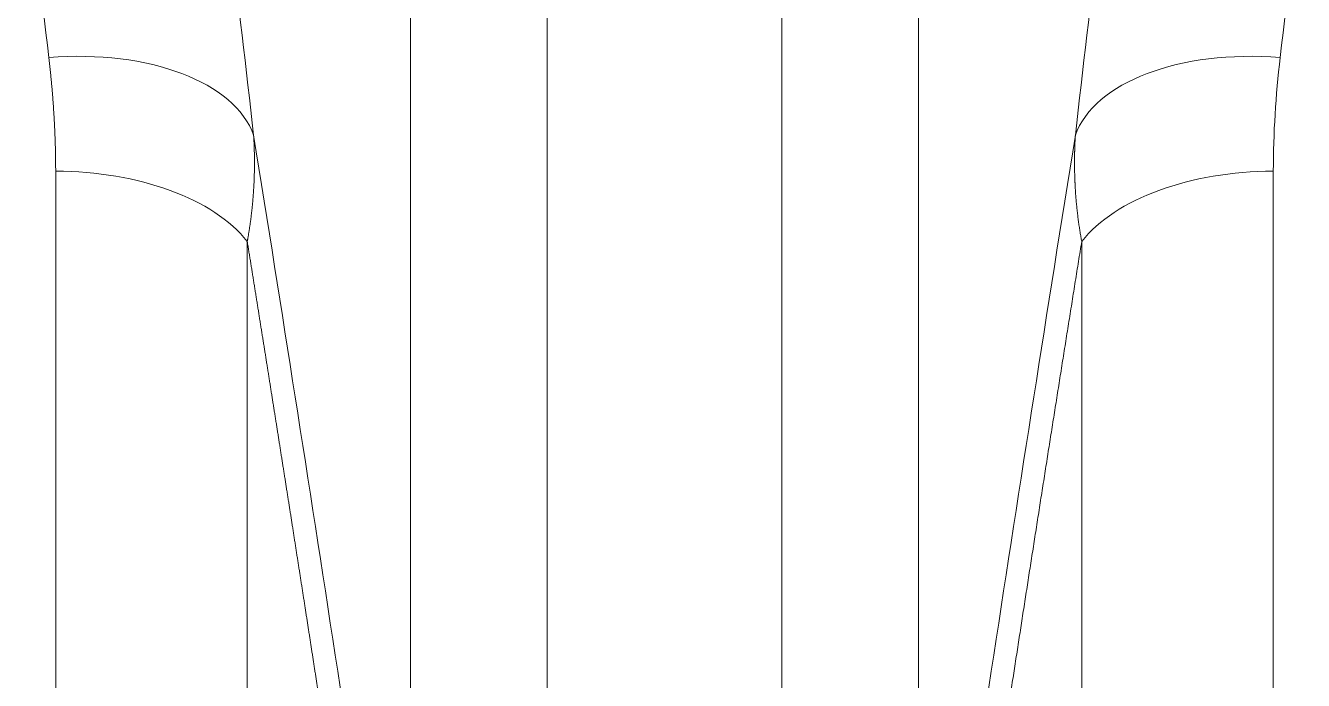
# Model space of a CAD drawing. Header units: millimetres. Extents: x 4664 to 8864, y -38 to 2932.
# Drawn here: x 8189.59 to 8197.56, y 2170.73 to 2174.81 of the extents above; entities that cross this region are included whole.
import ezdxf

# ---------------------------------------------------------------- set-up
doc = ezdxf.new("R2010")
doc.units = ezdxf.units.MM

msp = doc.modelspace()

# ---------------------------------------------------------------- linework, layer by layer
at = {"lineweight": 5}
for p, q in [((8192.8466, 2181.4217), (8192.8466, 2167.9263)), ((8194.3113, 2167.9263), (8194.3113, 2181.4217)), ((8191.9952, 2167.7442), (8191.9952, 2179.8117)), ((8195.1627, 2179.8117), (8195.1627, 2167.7442)), ((8189.7826, 2157.2276), (8189.7826, 2173.9042)), ((8197.3753, 2173.9042), (8197.3753, 2157.2276)), ((8190.9772, 2157.6393), (8190.9772, 2173.4668)), ((8196.1807, 2173.4668), (8196.1807, 2157.6393))]:
    msp.add_line(p, q, dxfattribs=at)
at = {"lineweight": 5, "extrusion": (0, 0, -1)}
for centre, major_axis, ratio, start_param, end_param in [((8175.7772, 2214.1806), (-13.6641, 71.6548), 0.105061, 2.155243, 2.175698), ((8211.3807, 2214.1806), (13.6641, 71.6548), 0.105061, 4.107487, 4.127942), ((8177.0542, 2214.417), (-13.6589, 72.9615), 0.10331, 2.154549, 2.175004), ((8210.1037, 2214.4171), (13.6589, 72.9615), 0.10331, 4.108181, 4.128636), ((8189.74, 2173.8917), (1.2975, 0.1484), 0.549598, 4.77516, 6.157737), ((8197.4179, 2173.8917), (1.2975, -0.1484), 0.549598, 3.267041, 4.649618), ((8182.6014, 2191.9455), (-10.432, 52.5413), 0.095617, 1.935685, 2.068372), ((8204.5565, 2191.9455), (10.432, 52.5413), 0.095617, 4.214814, 4.3475), ((8189.7826, 2173.1703), (1.3059, 0), 0.561976, 4.712389, 5.867354), ((8197.3753, 2173.1703), (1.3059, 0), 0.561976, 3.557424, 4.712389)]:
    msp.add_ellipse(centre, major_axis=major_axis, ratio=ratio, start_param=start_param, end_param=end_param, dxfattribs=at)
at = {"lineweight": 5}
for points, knots in [([(8189.74, 2174.6127), (8189.7405, 2174.6085), (8189.7415, 2174.6001), (8189.7429, 2174.5875), (8189.7443, 2174.575), (8189.7457, 2174.5624), (8189.7471, 2174.5499), (8189.7484, 2174.5373), (8189.7497, 2174.5248), (8189.751, 2174.5123), (8189.7522, 2174.4998), (8189.7534, 2174.4873), (8189.7546, 2174.4749), (8189.7558, 2174.4624), (8189.757, 2174.45), (8189.7581, 2174.4376), (8189.7592, 2174.4252), (8189.7603, 2174.4128), (8189.7613, 2174.4004), (8189.7624, 2174.388), (8189.7634, 2174.3757), (8189.7643, 2174.3633), (8189.7653, 2174.351), (8189.7662, 2174.3387), (8189.7671, 2174.3264), (8189.768, 2174.3141), (8189.7688, 2174.3018), (8189.7696, 2174.2895), (8189.7704, 2174.2773), (8189.7712, 2174.2651), (8189.772, 2174.2528), (8189.7727, 2174.2406), (8189.7734, 2174.2284), (8189.774, 2174.2162), (8189.7747, 2174.2041), (8189.7753, 2174.1919), (8189.7759, 2174.1798), (8189.7765, 2174.1677), (8189.777, 2174.1555), (8189.7775, 2174.1434), (8189.778, 2174.1314), (8189.7785, 2174.1193), (8189.7789, 2174.1072), (8189.7794, 2174.0952), (8189.7798, 2174.0831), (8189.7801, 2174.0711), (8189.7805, 2174.0591), (8189.7808, 2174.0471), (8189.7811, 2174.0351), (8189.7813, 2174.0232), (8189.7816, 2174.0112), (8189.7818, 2173.9993), (8189.782, 2173.9873), (8189.7821, 2173.9754), (8189.7823, 2173.9635), (8189.7824, 2173.9516), (8189.7825, 2173.9398), (8189.7825, 2173.9279), (8189.7826, 2173.9161), (8189.7826, 2173.9082), (8189.7826, 2173.9042)], [0, 0, 0, 0, 0.017766, 0.035513, 0.05324, 0.070949, 0.088638, 0.106308, 0.123959, 0.141592, 0.159205, 0.176799, 0.194374, 0.211931, 0.229469, 0.246988, 0.264488, 0.28197, 0.299433, 0.316878, 0.334304, 0.351711, 0.369101, 0.386471, 0.403824, 0.421158, 0.438474, 0.455772, 0.473052, 0.490314, 0.507557, 0.524783, 0.541991, 0.55918, 0.576353, 0.593507, 0.610643, 0.627762, 0.644863, 0.661947, 0.679013, 0.696061, 0.713092, 0.730106, 0.747102, 0.764081, 0.781043, 0.797988, 0.814915, 0.831825, 0.848719, 0.865595, 0.882454, 0.899297, 0.916123, 0.932931, 0.949724, 0.966499, 0.983258, 1, 1, 1, 1]), ([(8190.9772, 2173.4668), (8190.9777, 2173.4693), (8190.9786, 2173.4743), (8190.98, 2173.4818), (8190.9814, 2173.4893), (8190.9827, 2173.4969), (8190.984, 2173.5045), (8190.9853, 2173.5122), (8190.9866, 2173.5199), (8190.9879, 2173.5277), (8190.9891, 2173.5355), (8190.9904, 2173.5433), (8190.9916, 2173.5512), (8190.9928, 2173.5591), (8190.9939, 2173.567), (8190.9951, 2173.575), (8190.9962, 2173.583), (8190.9974, 2173.5911), (8190.9985, 2173.5992), (8190.9995, 2173.6073), (8191.0006, 2173.6155), (8191.0016, 2173.6237), (8191.0026, 2173.632), (8191.0036, 2173.6403), (8191.0046, 2173.6486), (8191.0055, 2173.657), (8191.0065, 2173.6654), (8191.0074, 2173.6739), (8191.0082, 2173.6824), (8191.0091, 2173.6909), (8191.0099, 2173.6995), (8191.0107, 2173.7081), (8191.0115, 2173.7167), (8191.0123, 2173.7254), (8191.013, 2173.7341), (8191.0137, 2173.7429), (8191.0144, 2173.7517), (8191.015, 2173.7606), (8191.0157, 2173.7695), (8191.0163, 2173.7784), (8191.0168, 2173.7874), (8191.0174, 2173.7972), (8191.0181, 2173.8081), (8191.0187, 2173.8199), (8191.0193, 2173.832), (8191.0198, 2173.8442), (8191.0203, 2173.8566), (8191.0207, 2173.8692), (8191.0211, 2173.882), (8191.0214, 2173.895), (8191.0217, 2173.9081), (8191.0219, 2173.9215), (8191.022, 2173.935), (8191.0221, 2173.9488), (8191.0221, 2173.9627), (8191.0221, 2173.9768), (8191.022, 2173.9911), (8191.0218, 2174.0056), (8191.0215, 2174.0202), (8191.0211, 2174.0351), (8191.0207, 2174.0502), (8191.0201, 2174.0654), (8191.0195, 2174.0808), (8191.0188, 2174.0964), (8191.018, 2174.1122), (8191.0174, 2174.1228), (8191.0171, 2174.1282)], [0, 0, 0, 0, 0.011398, 0.022851, 0.034361, 0.045928, 0.057551, 0.06923, 0.080965, 0.092757, 0.104606, 0.11651, 0.128472, 0.140489, 0.152564, 0.164695, 0.176882, 0.189126, 0.201426, 0.213783, 0.226197, 0.238667, 0.251194, 0.263778, 0.276418, 0.289116, 0.301869, 0.31468, 0.327547, 0.340471, 0.353452, 0.366489, 0.379583, 0.392735, 0.405942, 0.419207, 0.432529, 0.445907, 0.459342, 0.472835, 0.486384, 0.49999, 0.517598, 0.535485, 0.553653, 0.5721, 0.590827, 0.609834, 0.629122, 0.648689, 0.668538, 0.688667, 0.709077, 0.729767, 0.750739, 0.771992, 0.793526, 0.815341, 0.837438, 0.859816, 0.882476, 0.905417, 0.92864, 0.952145, 0.975931, 1, 1, 1, 1]), ([(8196.1408, 2174.1282), (8196.1407, 2174.1257), (8196.1404, 2174.1209), (8196.14, 2174.1137), (8196.1396, 2174.1065), (8196.1392, 2174.0994), (8196.1389, 2174.0922), (8196.1386, 2174.0852), (8196.1383, 2174.0781), (8196.138, 2174.0711), (8196.1377, 2174.0642), (8196.1375, 2174.0573), (8196.1372, 2174.0504), (8196.137, 2174.0436), (8196.1368, 2174.0368), (8196.1366, 2174.03), (8196.1365, 2174.0233), (8196.1363, 2174.0166), (8196.1362, 2174.0099), (8196.1361, 2174.0033), (8196.136, 2173.9968), (8196.1359, 2173.9902), (8196.1359, 2173.9837), (8196.1358, 2173.9773), (8196.1358, 2173.9709), (8196.1358, 2173.9645), (8196.1358, 2173.9582), (8196.1358, 2173.9519), (8196.1358, 2173.9456), (8196.1358, 2173.9394), (8196.1359, 2173.9332), (8196.1359, 2173.9271), (8196.136, 2173.9209), (8196.1361, 2173.9149), (8196.1362, 2173.9089), (8196.1363, 2173.9029), (8196.1364, 2173.8969), (8196.1366, 2173.891), (8196.1367, 2173.8851), (8196.1369, 2173.8793), (8196.1371, 2173.8735), (8196.1372, 2173.8677), (8196.1374, 2173.862), (8196.1376, 2173.8563), (8196.1379, 2173.8507), (8196.1381, 2173.8451), (8196.1383, 2173.8395), (8196.1386, 2173.834), (8196.1388, 2173.8285), (8196.1391, 2173.823), (8196.1393, 2173.8176), (8196.1396, 2173.8123), (8196.1399, 2173.8069), (8196.1402, 2173.8016), (8196.1407, 2173.7924), (8196.1415, 2173.7793), (8196.1427, 2173.7623), (8196.144, 2173.7455), (8196.1453, 2173.7288), (8196.1468, 2173.7122), (8196.1483, 2173.6958), (8196.1499, 2173.6795), (8196.1516, 2173.6634), (8196.1534, 2173.6474), (8196.1553, 2173.6316), (8196.1572, 2173.6159), (8196.1593, 2173.6004), (8196.1614, 2173.585), (8196.1635, 2173.5697), (8196.1658, 2173.5546), (8196.1681, 2173.5396), (8196.1705, 2173.5247), (8196.1729, 2173.5101), (8196.1754, 2173.4955), (8196.178, 2173.4811), (8196.1798, 2173.4715), (8196.1807, 2173.4668)], [0, 0, 0, 0, 0.010932, 0.021807, 0.032623, 0.043382, 0.054084, 0.064727, 0.075313, 0.085841, 0.096312, 0.106724, 0.117079, 0.127377, 0.137617, 0.147799, 0.157923, 0.16799, 0.177999, 0.18795, 0.197844, 0.20768, 0.217459, 0.227179, 0.236843, 0.246449, 0.255997, 0.265487, 0.27492, 0.284296, 0.293614, 0.302874, 0.312077, 0.321223, 0.330311, 0.339341, 0.348314, 0.35723, 0.366088, 0.374888, 0.383631, 0.392317, 0.400946, 0.409517, 0.41803, 0.426487, 0.434886, 0.443227, 0.451512, 0.459739, 0.467908, 0.476021, 0.484076, 0.492074, 0.500014, 0.525883, 0.551544, 0.577, 0.602248, 0.627291, 0.652128, 0.676758, 0.701182, 0.725401, 0.749413, 0.77322, 0.796821, 0.820217, 0.843407, 0.866392, 0.889172, 0.911747, 0.934117, 0.956283, 0.978244, 1, 1, 1, 1]), ([(8190.9772, 2173.4668), (8190.9788, 2173.4568), (8190.982, 2173.437), (8190.9868, 2173.4072), (8190.9916, 2173.3774), (8190.9964, 2173.3476), (8191.0012, 2173.3179), (8191.0059, 2173.2882), (8191.0107, 2173.2584), (8191.0155, 2173.2287), (8191.0202, 2173.1991), (8191.025, 2173.1694), (8191.0297, 2173.1397), (8191.0345, 2173.1101), (8191.0392, 2173.0804), (8191.044, 2173.0508), (8191.0487, 2173.0212), (8191.0534, 2172.9917), (8191.0581, 2172.9621), (8191.0629, 2172.9325), (8191.0676, 2172.903), (8191.0723, 2172.8735), (8191.077, 2172.844), (8191.0817, 2172.8145), (8191.0864, 2172.785), (8191.0911, 2172.7555), (8191.0958, 2172.7261), (8191.1004, 2172.6967), (8191.1051, 2172.6672), (8191.1098, 2172.6378), (8191.1145, 2172.6084), (8191.1191, 2172.5791), (8191.1238, 2172.5497), (8191.1284, 2172.5204), (8191.1331, 2172.4911), (8191.1377, 2172.4617), (8191.1424, 2172.4324), (8191.147, 2172.4032), (8191.1516, 2172.3739), (8191.1563, 2172.3447), (8191.1609, 2172.3154), (8191.1655, 2172.2862), (8191.1701, 2172.257), (8191.1747, 2172.2278), (8191.1794, 2172.1986), (8191.184, 2172.1695), (8191.1885, 2172.1403), (8191.1931, 2172.1112), (8191.1977, 2172.0821), (8191.2023, 2172.053), (8191.2069, 2172.0239), (8191.2115, 2171.9949), (8191.216, 2171.9658), (8191.2206, 2171.9368), (8191.2252, 2171.9078), (8191.2297, 2171.8788), (8191.2343, 2171.8498), (8191.2388, 2171.8208), (8191.2434, 2171.7919), (8191.2479, 2171.7629), (8191.2524, 2171.734), (8191.257, 2171.7051), (8191.2615, 2171.6762), (8191.266, 2171.6473), (8191.2705, 2171.6184), (8191.275, 2171.5896), (8191.2795, 2171.5608), (8191.284, 2171.532), (8191.2885, 2171.5032), (8191.293, 2171.4744), (8191.2975, 2171.4456), (8191.302, 2171.4168), (8191.3065, 2171.3881), (8191.311, 2171.3594), (8191.3154, 2171.3307), (8191.3199, 2171.302), (8191.3244, 2171.2733), (8191.3288, 2171.2447), (8191.3333, 2171.216), (8191.3377, 2171.1874), (8191.3422, 2171.1588), (8191.3466, 2171.1302), (8191.351, 2171.1016), (8191.3555, 2171.073), (8191.3599, 2171.0445), (8191.3643, 2171.016), (8191.3687, 2170.9875), (8191.3731, 2170.959), (8191.3775, 2170.9305), (8191.3819, 2170.902), (8191.3863, 2170.8736), (8191.3907, 2170.8451), (8191.3951, 2170.8167), (8191.3995, 2170.7883), (8191.4039, 2170.7599), (8191.4083, 2170.7315), (8191.4126, 2170.7032), (8191.4187, 2170.6638), (8191.4264, 2170.6136), (8191.4359, 2170.5523), (8191.4453, 2170.4912), (8191.4546, 2170.4301), (8191.464, 2170.3691), (8191.4733, 2170.3082), (8191.4826, 2170.2473), (8191.4919, 2170.1865), (8191.5012, 2170.1257), (8191.5105, 2170.0651), (8191.5197, 2170.0045), (8191.5289, 2169.9439), (8191.5381, 2169.8835), (8191.5473, 2169.8231), (8191.5564, 2169.7627), (8191.5656, 2169.7025), (8191.5747, 2169.6423), (8191.5838, 2169.5822), (8191.5929, 2169.5221), (8191.6019, 2169.4622), (8191.611, 2169.4022), (8191.62, 2169.3424), (8191.629, 2169.2826), (8191.6379, 2169.2229), (8191.6469, 2169.1633), (8191.6558, 2169.1038), (8191.6647, 2169.0443), (8191.6736, 2168.9848), (8191.6825, 2168.9255), (8191.6914, 2168.8662), (8191.7002, 2168.807), (8191.709, 2168.7479), (8191.7178, 2168.6888), (8191.7266, 2168.6298), (8191.7354, 2168.5709), (8191.7441, 2168.512), (8191.7528, 2168.4533), (8191.7615, 2168.3946), (8191.7702, 2168.3359), (8191.7788, 2168.2774), (8191.7875, 2168.2189), (8191.7961, 2168.1604), (8191.8047, 2168.1021), (8191.8133, 2168.0438), (8191.8218, 2167.9856), (8191.8275, 2167.9468), (8191.8303, 2167.9275)], [0, 0, 0, 0, 0.0053, 0.010597, 0.015893, 0.021187, 0.026479, 0.031769, 0.037057, 0.042343, 0.047628, 0.05291, 0.05819, 0.063469, 0.068745, 0.07402, 0.079292, 0.084563, 0.089831, 0.095098, 0.100363, 0.105626, 0.110887, 0.116146, 0.121403, 0.126658, 0.131911, 0.137162, 0.142411, 0.147658, 0.152904, 0.158147, 0.163388, 0.168628, 0.173865, 0.179101, 0.184334, 0.189566, 0.194795, 0.200023, 0.205248, 0.210472, 0.215694, 0.220914, 0.226131, 0.231347, 0.236561, 0.241773, 0.246983, 0.252191, 0.257397, 0.262601, 0.267803, 0.273003, 0.278201, 0.283397, 0.288591, 0.293783, 0.298974, 0.304162, 0.309348, 0.314532, 0.319714, 0.324895, 0.330073, 0.335249, 0.340424, 0.345596, 0.350766, 0.355934, 0.361101, 0.366265, 0.371428, 0.376588, 0.381746, 0.386903, 0.392057, 0.397209, 0.40236, 0.407508, 0.412655, 0.417799, 0.422941, 0.428082, 0.43322, 0.438357, 0.443491, 0.448623, 0.453754, 0.458882, 0.464008, 0.469133, 0.474255, 0.479375, 0.484494, 0.48961, 0.494724, 0.499837, 0.510895, 0.521944, 0.532986, 0.54402, 0.555045, 0.566062, 0.577071, 0.588072, 0.599065, 0.61005, 0.621026, 0.631995, 0.642955, 0.653907, 0.66485, 0.675786, 0.686713, 0.697632, 0.708543, 0.719446, 0.73034, 0.741226, 0.752104, 0.762974, 0.773835, 0.784688, 0.795533, 0.806369, 0.817197, 0.828017, 0.838829, 0.849632, 0.860427, 0.871214, 0.881992, 0.892762, 0.903523, 0.914276, 0.925021, 0.935758, 0.946486, 0.957205, 0.967917, 0.978619, 0.989314, 1, 1, 1, 1]), ([(8195.3275, 2167.9275), (8195.3291, 2167.938), (8195.3322, 2167.959), (8195.3368, 2167.9905), (8195.3414, 2168.0221), (8195.3461, 2168.0536), (8195.3507, 2168.0852), (8195.3554, 2168.1168), (8195.36, 2168.1484), (8195.3647, 2168.1801), (8195.3694, 2168.2118), (8195.374, 2168.2434), (8195.3787, 2168.2751), (8195.3834, 2168.3069), (8195.3881, 2168.3386), (8195.3928, 2168.3704), (8195.3975, 2168.4022), (8195.4022, 2168.434), (8195.4069, 2168.4658), (8195.4117, 2168.4976), (8195.4164, 2168.5295), (8195.4211, 2168.5614), (8195.4259, 2168.5933), (8195.4306, 2168.6252), (8195.4353, 2168.6571), (8195.4401, 2168.6891), (8195.4449, 2168.721), (8195.4496, 2168.753), (8195.4544, 2168.7851), (8195.4592, 2168.8171), (8195.464, 2168.8491), (8195.4687, 2168.8812), (8195.4735, 2168.9133), (8195.4783, 2168.9454), (8195.4831, 2168.9775), (8195.488, 2169.0097), (8195.4928, 2169.0419), (8195.4976, 2169.074), (8195.5024, 2169.1062), (8195.5073, 2169.1385), (8195.5121, 2169.1707), (8195.5169, 2169.203), (8195.5218, 2169.2353), (8195.5266, 2169.2675), (8195.5315, 2169.2999), (8195.5364, 2169.3322), (8195.5412, 2169.3646), (8195.5461, 2169.3969), (8195.551, 2169.4293), (8195.5559, 2169.4617), (8195.5608, 2169.4942), (8195.5657, 2169.5266), (8195.5706, 2169.5591), (8195.5755, 2169.5916), (8195.5804, 2169.6241), (8195.5854, 2169.6566), (8195.5903, 2169.6892), (8195.5952, 2169.7217), (8195.6002, 2169.7543), (8195.6051, 2169.7869), (8195.6101, 2169.8195), (8195.615, 2169.8522), (8195.62, 2169.8848), (8195.6249, 2169.9175), (8195.6299, 2169.9502), (8195.6349, 2169.9829), (8195.6399, 2170.0156), (8195.6449, 2170.0484), (8195.6499, 2170.0811), (8195.6549, 2170.1139), (8195.6599, 2170.1467), (8195.6649, 2170.1796), (8195.6699, 2170.2124), (8195.6749, 2170.2453), (8195.68, 2170.2781), (8195.685, 2170.311), (8195.69, 2170.3439), (8195.6951, 2170.3769), (8195.7001, 2170.4098), (8195.7052, 2170.4428), (8195.7103, 2170.4758), (8195.7153, 2170.5088), (8195.7204, 2170.5418), (8195.7255, 2170.5749), (8195.7306, 2170.6079), (8195.7357, 2170.641), (8195.7421, 2170.6827), (8195.7498, 2170.7331), (8195.759, 2170.7923), (8195.7681, 2170.8514), (8195.7773, 2170.9107), (8195.7865, 2170.9701), (8195.7957, 2171.0295), (8195.8049, 2171.089), (8195.8141, 2171.1485), (8195.8234, 2171.2082), (8195.8327, 2171.2679), (8195.842, 2171.3277), (8195.8513, 2171.3875), (8195.8606, 2171.4475), (8195.87, 2171.5075), (8195.8794, 2171.5676), (8195.8888, 2171.6278), (8195.8982, 2171.688), (8195.9077, 2171.7483), (8195.9172, 2171.8087), (8195.9266, 2171.8692), (8195.9362, 2171.9297), (8195.9457, 2171.9903), (8195.9552, 2172.051), (8195.9648, 2172.1117), (8195.9744, 2172.1726), (8195.984, 2172.2335), (8195.9937, 2172.2945), (8196.0033, 2172.3555), (8196.013, 2172.4166), (8196.0227, 2172.4778), (8196.0324, 2172.5391), (8196.0421, 2172.6004), (8196.0519, 2172.6618), (8196.0617, 2172.7233), (8196.0715, 2172.7849), (8196.0813, 2172.8465), (8196.0912, 2172.9082), (8196.101, 2172.97), (8196.1109, 2173.0319), (8196.1208, 2173.0938), (8196.1307, 2173.1558), (8196.1407, 2173.2178), (8196.1506, 2173.28), (8196.1606, 2173.3422), (8196.1706, 2173.4044), (8196.1773, 2173.446), (8196.1807, 2173.4668)], [0, 0, 0, 0, 0.005793, 0.011588, 0.017385, 0.023184, 0.028985, 0.034789, 0.040595, 0.046402, 0.052212, 0.058025, 0.063839, 0.069656, 0.075474, 0.081295, 0.087118, 0.092943, 0.098771, 0.1046, 0.110432, 0.116266, 0.122102, 0.12794, 0.13378, 0.139622, 0.145467, 0.151313, 0.157162, 0.163013, 0.168866, 0.174722, 0.180579, 0.186439, 0.1923, 0.198164, 0.20403, 0.209898, 0.215768, 0.221641, 0.227515, 0.233392, 0.239271, 0.245152, 0.251035, 0.25692, 0.262807, 0.268697, 0.274588, 0.280482, 0.286378, 0.292276, 0.298176, 0.304078, 0.309982, 0.315889, 0.321797, 0.327708, 0.33362, 0.339535, 0.345452, 0.351371, 0.357293, 0.363216, 0.369141, 0.375069, 0.380999, 0.38693, 0.392864, 0.3988, 0.404738, 0.410679, 0.416621, 0.422565, 0.428512, 0.43446, 0.440411, 0.446364, 0.452319, 0.458276, 0.464235, 0.470196, 0.476159, 0.482125, 0.488092, 0.494062, 0.500033, 0.510682, 0.52134, 0.532009, 0.542687, 0.553376, 0.564074, 0.574782, 0.5855, 0.596228, 0.606965, 0.617713, 0.62847, 0.639237, 0.650014, 0.6608, 0.671597, 0.682403, 0.693219, 0.704045, 0.71488, 0.725726, 0.736581, 0.747445, 0.75832, 0.769204, 0.780098, 0.791002, 0.801915, 0.812838, 0.82377, 0.834713, 0.845665, 0.856626, 0.867597, 0.878578, 0.889569, 0.900569, 0.911578, 0.922598, 0.933626, 0.944665, 0.955713, 0.96677, 0.977837, 0.988914, 1, 1, 1, 1])]:
    msp.add_open_spline(points, degree=3, knots=knots, dxfattribs=at)
msp.add_open_spline([(8197.3753, 2173.9042), (8197.3753, 2174.1399), (8197.3903, 2174.3763), (8197.4179, 2174.6127)], degree=3, dxfattribs=at)

doc.saveas('drawing.dxf')
